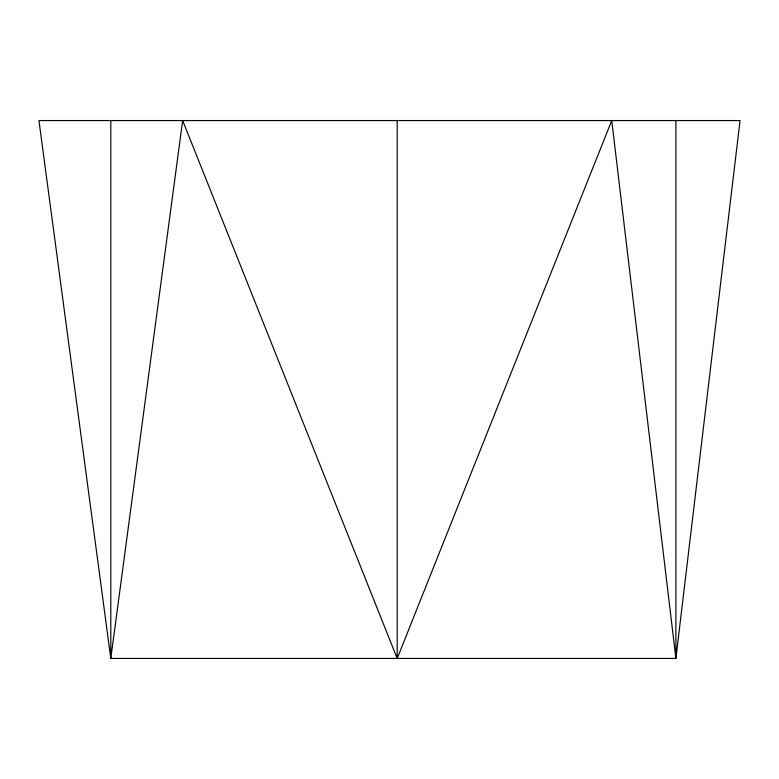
<?xml version="1.0" encoding="UTF-8"?>
<svg xmlns="http://www.w3.org/2000/svg" width="779" height="779" viewBox="0 0 779 779"><rect width="100%" height="100%" fill="white"/><g stroke="black" fill="none" stroke-linecap="round" stroke-linejoin="round"><path stroke-width="1.17" d="M110.803 120.56L110.803 658.44L182.656 120.56L397.202 658.44L611.739 120.56L675.89 658.44L110.803 658.44L38.95 120.56L740.05 120.56L675.89 658.44L675.89 120.56M397.202 120.56L397.202 658.44"/></g></svg>
